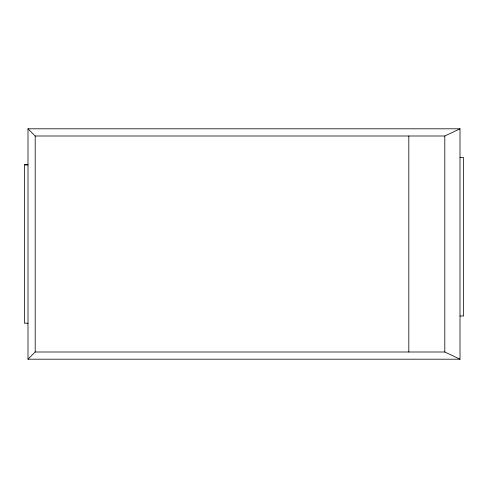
<?xml version="1.0" encoding="UTF-8"?>
<svg xmlns="http://www.w3.org/2000/svg" width="488" height="488" viewBox="0 0 488 488"><rect width="100%" height="100%" fill="white"/><g stroke="black" fill="none" stroke-linecap="round" stroke-linejoin="round"><path stroke-width="0.73" d="M27.999 359.199L35.197 352L444.806 352L460.001 359.199L460.001 128.802L27.999 128.802L27.999 359.199L460.001 359.199M27.999 128.802L35.197 135.999L444.806 135.999L460.001 128.802M24.656 164.773L27.999 164.798L24.43 164.773L24.4 323.202L27.999 323.202M460.001 157.6L463.6 157.6L463.6 315.998L460.001 315.998M444.806 135.999L444.806 352M408.81 135.999L408.81 352M35.197 135.999L35.197 352"/></g></svg>
